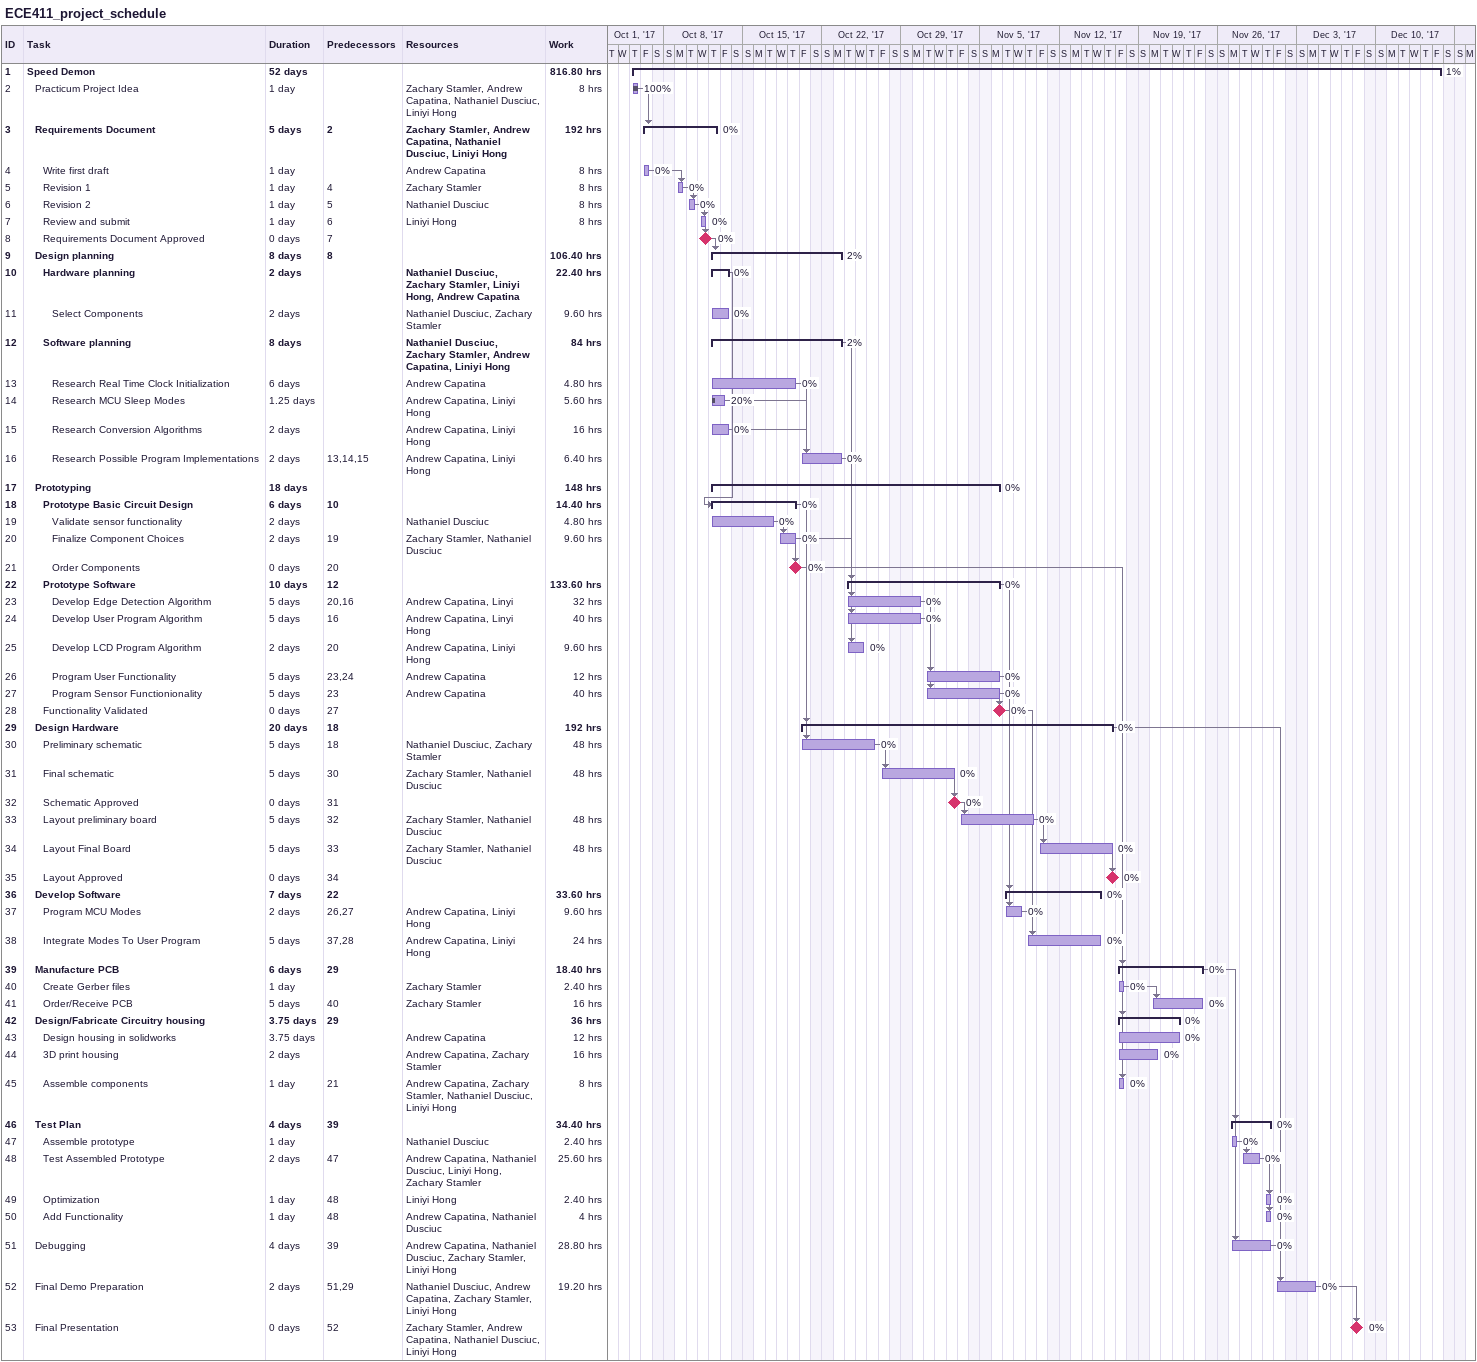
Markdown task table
ECE411_project_schedule

| ID | Level | Task | Duration | Start | Finish | Predecessors | Resources | % complete | Work (h) |
|---|---|---|---|---|---|---|---|---|---|
| 1 | 1 | **Speed Demon** | 52d | 2017-10-05 | 2017-12-15 |  |  | 1 | 816.80 |
| 2 | 2 | Practicum Project Idea | 1d | 2017-10-05 | 2017-10-05 |  | Zachary Stamler, Andrew Capatina, Nathaniel Dusciuc, Liniyi Hong | 100 | 8 |
| 3 | 2 | **Requirements Document** | 5d | 2017-10-06 | 2017-10-12 | 2 | Zachary Stamler, Andrew Capatina, Nathaniel Dusciuc, Liniyi Hong | 0 | 192 |
| 4 | 3 | Write first draft | 1d | 2017-10-06 | 2017-10-06 |  | Andrew Capatina | 0 | 8 |
| 5 | 3 | Revision 1 | 1d | 2017-10-09 | 2017-10-09 | 4 | Zachary Stamler | 0 | 8 |
| 6 | 3 | Revision 2 | 1d | 2017-10-10 | 2017-10-10 | 5 | Nathaniel Dusciuc | 0 | 8 |
| 7 | 3 | Review and submit | 1d | 2017-10-11 | 2017-10-11 | 6 | Liniyi Hong | 0 | 8 |
| 8 | 3 | Requirements Document Approved | 0d | 2017-10-11 | 2017-10-11 | 7 |  | 0 |  |
| 9 | 2 | **Design planning** | 8d | 2017-10-12 | 2017-10-23 | 8 |  | 2 | 106.40 |
| 10 | 3 | **Hardware planning** | 2d | 2017-10-12 | 2017-10-13 |  | Nathaniel Dusciuc, Zachary Stamler, Liniyi Hong, Andrew Capatina | 0 | 22.40 |
| 11 | 4 | Select Components | 2d | 2017-10-12 | 2017-10-13 |  | Nathaniel Dusciuc, Zachary Stamler | 0 | 9.60 |
| 12 | 3 | **Software planning** | 8d | 2017-10-12 | 2017-10-23 |  | Nathaniel Dusciuc, Zachary Stamler, Andrew Capatina, Liniyi Hong | 2 | 84 |
| 13 | 4 | Research Real Time Clock Initialization | 6d | 2017-10-12 | 2017-10-19 |  | Andrew Capatina | 0 | 4.80 |
| 14 | 4 | Research MCU Sleep Modes | 1.25d | 2017-10-12 | 2017-10-13 |  | Andrew Capatina, Liniyi Hong | 20 | 5.60 |
| 15 | 4 | Research Conversion Algorithms | 2d | 2017-10-12 | 2017-10-13 |  | Andrew Capatina, Liniyi Hong | 0 | 16 |
| 16 | 4 | Research Possible Program Implementations | 2d | 2017-10-20 | 2017-10-23 | 13, 14, 15 | Andrew Capatina, Liniyi Hong | 0 | 6.40 |
| 17 | 2 | **Prototyping** | 18d | 2017-10-12 | 2017-11-06 |  |  | 0 | 148 |
| 18 | 3 | **Prototype Basic Circuit Design** | 6d | 2017-10-12 | 2017-10-19 | 10 |  | 0 | 14.40 |
| 19 | 4 | Validate sensor functionality | 2d | 2017-10-12 | 2017-10-17 |  | Nathaniel Dusciuc | 0 | 4.80 |
| 20 | 4 | Finalize Component Choices | 2d | 2017-10-18 | 2017-10-19 | 19 | Zachary Stamler, Nathaniel Dusciuc | 0 | 9.60 |
| 21 | 4 | Order Components | 0d | 2017-10-19 | 2017-10-19 | 20 |  | 0 |  |
| 22 | 3 | **Prototype Software** | 10d | 2017-10-24 | 2017-11-06 | 12 |  | 0 | 133.60 |
| 23 | 4 | Develop Edge Detection Algorithm | 5d | 2017-10-24 | 2017-10-30 | 20, 16 | Andrew Capatina, Linyi | 0 | 32 |
| 24 | 4 | Develop User Program Algorithm | 5d | 2017-10-24 | 2017-10-30 | 16 | Andrew Capatina, Linyi Hong | 0 | 40 |
| 25 | 4 | Develop LCD Program Algorithm | 2d | 2017-10-24 | 2017-10-25 | 20 | Andrew Capatina, Liniyi Hong | 0 | 9.60 |
| 26 | 4 | Program User Functionality | 5d | 2017-10-31 | 2017-11-06 | 23, 24 | Andrew Capatina | 0 | 12 |
| 27 | 4 | Program Sensor Functionionality | 5d | 2017-10-31 | 2017-11-06 | 23 | Andrew Capatina | 0 | 40 |
| 28 | 3 | Functionality Validated | 0d | 2017-11-06 | 2017-11-06 | 27 |  | 0 |  |
| 29 | 2 | **Design Hardware** | 20d | 2017-10-20 | 2017-11-16 | 18 |  | 0 | 192 |
| 30 | 3 | Preliminary schematic | 5d | 2017-10-20 | 2017-10-26 | 18 | Nathaniel Dusciuc, Zachary Stamler | 0 | 48 |
| 31 | 3 | Final schematic | 5d | 2017-10-27 | 2017-11-02 | 30 | Zachary Stamler, Nathaniel Dusciuc | 0 | 48 |
| 32 | 3 | Schematic Approved | 0d | 2017-11-02 | 2017-11-02 | 31 |  | 0 |  |
| 33 | 3 | Layout preliminary board | 5d | 2017-11-03 | 2017-11-09 | 32 | Zachary Stamler, Nathaniel Dusciuc | 0 | 48 |
| 34 | 3 | Layout Final Board | 5d | 2017-11-10 | 2017-11-16 | 33 | Zachary Stamler, Nathaniel Dusciuc | 0 | 48 |
| 35 | 3 | Layout Approved | 0d | 2017-11-16 | 2017-11-16 | 34 |  | 0 |  |
| 36 | 2 | **Develop Software** | 7d | 2017-11-07 | 2017-11-15 | 22 |  | 0 | 33.60 |
| 37 | 3 | Program MCU Modes | 2d | 2017-11-07 | 2017-11-08 | 26, 27 | Andrew Capatina, Liniyi Hong | 0 | 9.60 |
| 38 | 3 | Integrate Modes To User Program | 5d | 2017-11-09 | 2017-11-15 | 37, 28 | Andrew Capatina, Liniyi Hong | 0 | 24 |
| 39 | 2 | **Manufacture PCB** | 6d | 2017-11-17 | 2017-11-24 | 29 |  | 0 | 18.40 |
| 40 | 3 | Create Gerber files | 1d | 2017-11-17 | 2017-11-17 |  | Zachary Stamler | 0 | 2.40 |
| 41 | 3 | Order/Receive PCB | 5d | 2017-11-20 | 2017-11-24 | 40 | Zachary Stamler | 0 | 16 |
| 42 | 2 | **Design/Fabricate Circuitry housing** | 3.75d | 2017-11-17 | 2017-11-22 | 29 |  | 0 | 36 |
| 43 | 3 | Design housing in solidworks | 3.75d | 2017-11-17 | 2017-11-22 |  | Andrew Capatina | 0 | 12 |
| 44 | 3 | 3D print housing | 2d | 2017-11-17 | 2017-11-20 |  | Andrew Capatina, Zachary Stamler | 0 | 16 |
| 45 | 3 | Assemble components | 1d | 2017-11-17 | 2017-11-17 | 21 | Andrew Capatina, Zachary Stamler, Nathaniel Dusciuc, Liniyi Hong | 0 | 8 |
| 46 | 2 | **Test Plan** | 4d | 2017-11-27 | 2017-11-30 | 39 |  | 0 | 34.40 |
| 47 | 3 | Assemble prototype | 1d | 2017-11-27 | 2017-11-27 |  | Nathaniel Dusciuc | 0 | 2.40 |
| 48 | 3 | Test Assembled Prototype | 2d | 2017-11-28 | 2017-11-29 | 47 | Andrew Capatina, Nathaniel Dusciuc, Liniyi Hong, Zachary Stamler | 0 | 25.60 |
| 49 | 3 | Optimization | 1d | 2017-11-30 | 2017-11-30 | 48 | Liniyi Hong | 0 | 2.40 |
| 50 | 3 | Add Functionality | 1d | 2017-11-30 | 2017-11-30 | 48 | Andrew Capatina, Nathaniel Dusciuc | 0 | 4 |
| 51 | 2 | Debugging | 4d | 2017-11-27 | 2017-11-30 | 39 | Andrew Capatina, Nathaniel Dusciuc, Zachary Stamler, Liniyi Hong | 0 | 28.80 |
| 52 | 2 | Final Demo Preparation | 2d | 2017-12-01 | 2017-12-04 | 51, 29 | Nathaniel Dusciuc, Andrew Capatina, Zachary Stamler, Liniyi Hong | 0 | 19.20 |
| 53 | 2 | Final Presentation | 0d | 2017-12-08 | 2017-12-08 | 52 | Zachary Stamler, Andrew Capatina, Nathaniel Dusciuc, Liniyi Hong | 0 |  |
